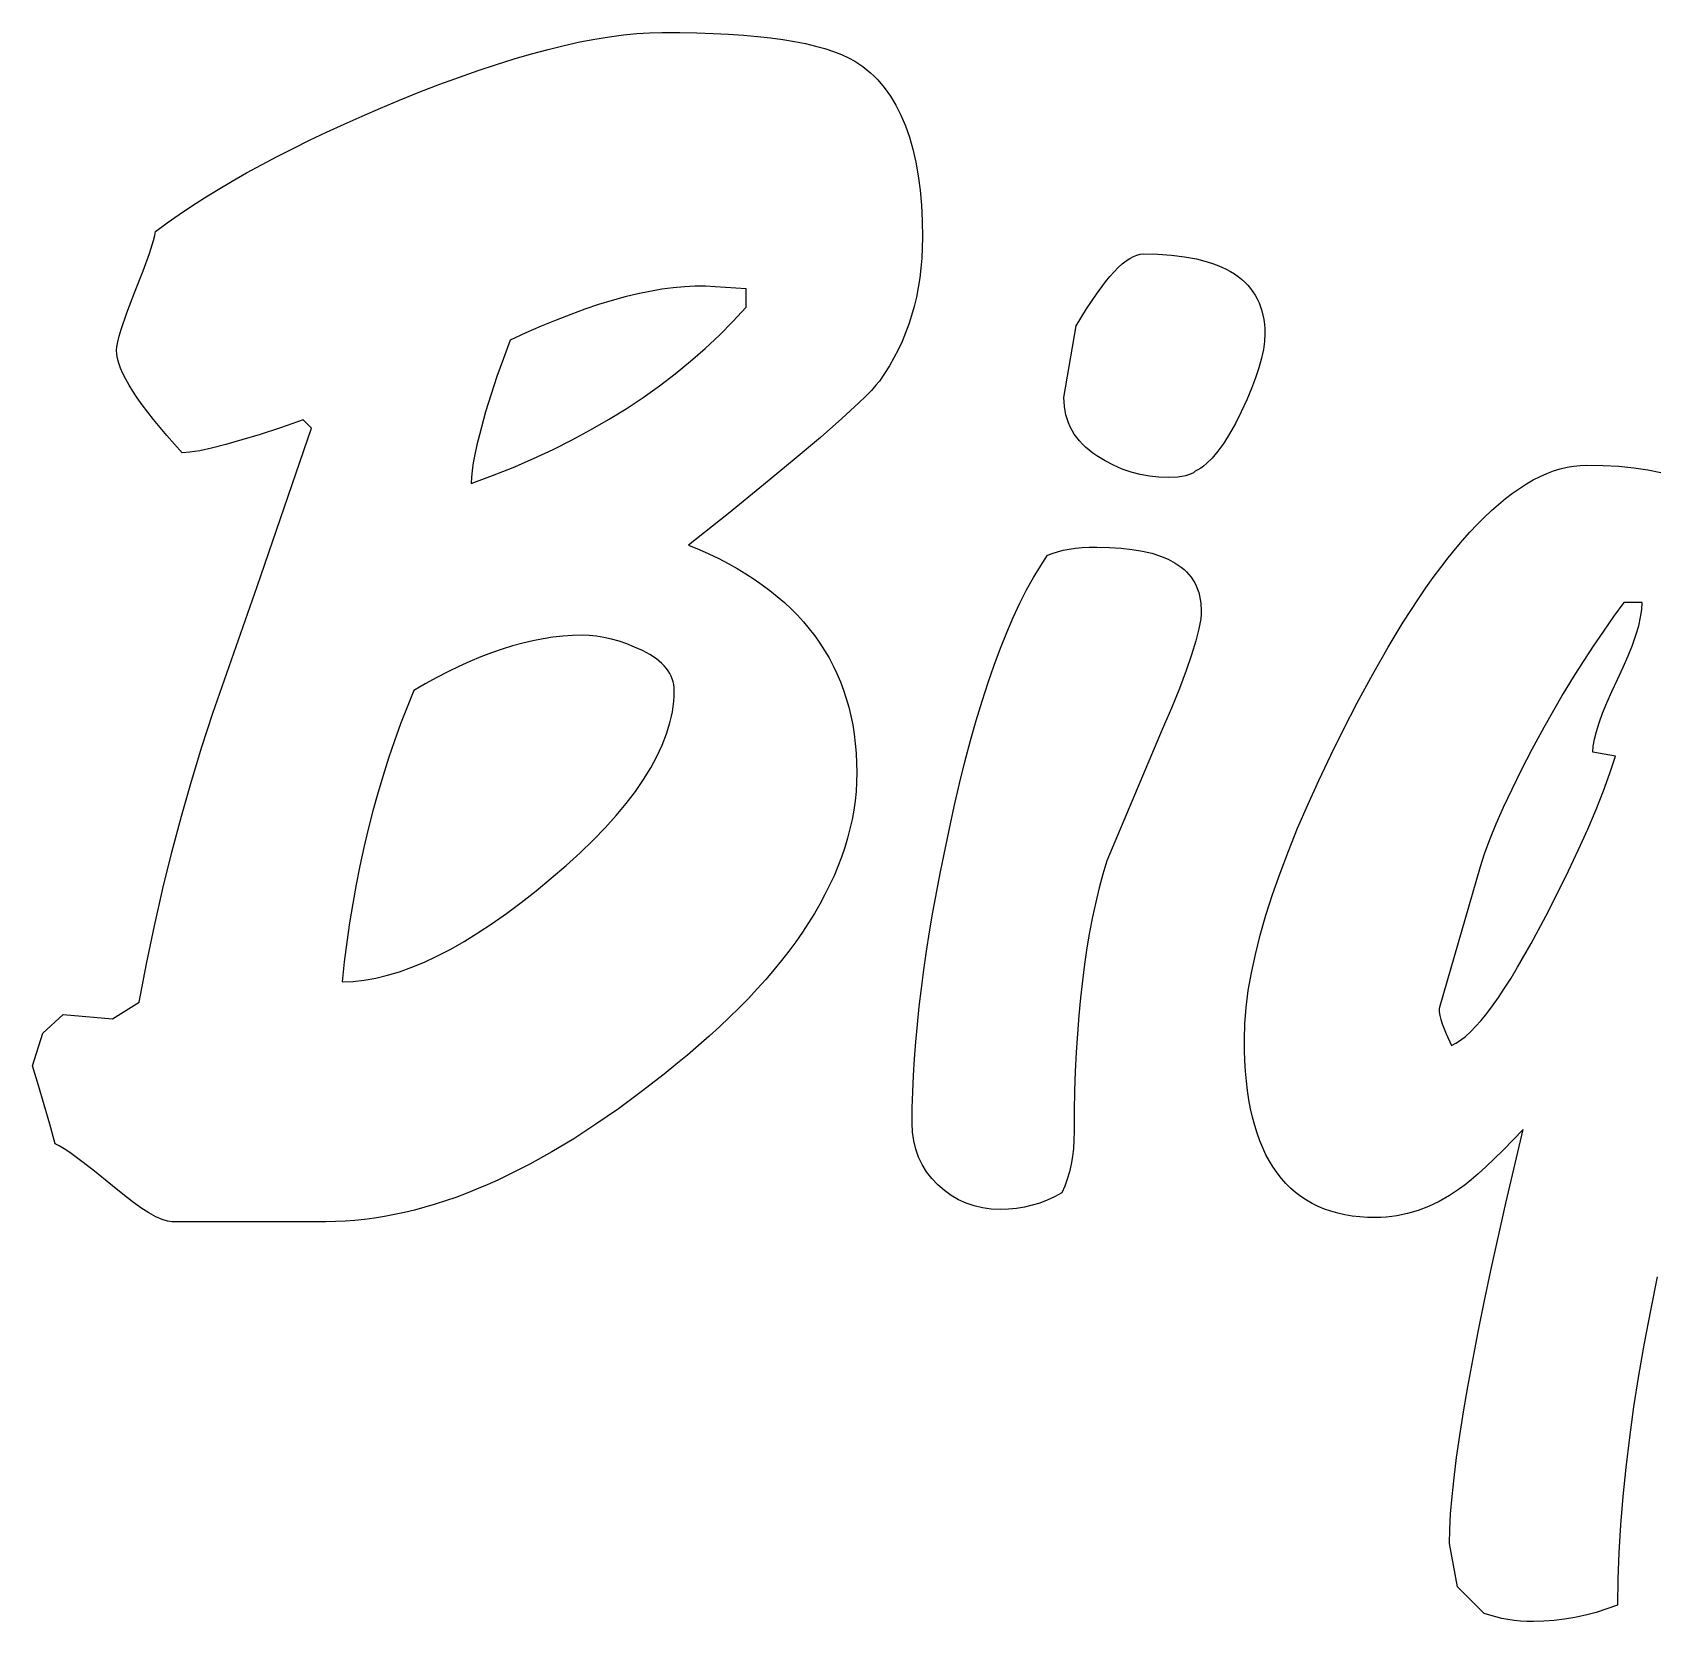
# Model space of a CAD drawing. Extents: x 6 to 600, y -207 to 349.
# Drawn here: x 185.48 to 219.48, y -48.59 to -15.3 of the extents above; entities that cross this region are included whole.
import ezdxf

# ---------------------------------------------------------------- set-up
doc = ezdxf.new("R2010")
doc.units = 0
doc.header["$MEASUREMENT"] = 0
doc.layers.add('TEXT', color=18, linetype='CONTINUOUS')

msp = doc.modelspace()

# ---------------------------------------------------------------- linework, layer by layer
at = {"layer": 'TEXT'}
for points in [[(202.749, -30.807), (202.745, -31.003), (202.733, -31.199), (202.714, -31.396), (202.686, -31.592), (202.651, -31.788), (202.607, -31.985), (202.556, -32.181), (202.497, -32.378), (202.43, -32.575), (202.355, -32.771), (202.272, -32.968), (202.181, -33.165), (202.083, -33.362), (201.976, -33.559), (201.862, -33.757), (201.74, -33.954), (201.61, -34.151), (201.472, -34.349), (201.326, -34.546), (201.172, -34.744), (201.01, -34.941), (200.841, -35.139), (200.663, -35.337), (200.478, -35.535), (200.285, -35.733), (200.084, -35.931), (199.875, -36.129), (199.658, -36.328), (199.433, -36.526), (199.2, -36.725), (198.96, -36.923), (198.711, -37.122), (198.231, -37.496), (197.755, -37.847), (197.284, -38.173), (196.819, -38.475), (196.358, -38.753), (195.902, -39.006), (195.677, -39.124), (195.452, -39.236), (195.229, -39.342), (195.006, -39.441), (194.786, -39.535), (194.566, -39.623), (194.348, -39.704), (194.131, -39.78), (193.915, -39.849), (193.7, -39.913), (193.487, -39.97), (193.275, -40.021), (193.064, -40.067), (192.854, -40.106), (192.646, -40.139), (192.439, -40.166), (192.233, -40.187), (192.029, -40.202), (191.826, -40.212), (191.624, -40.215), (188.402, -40.215), (188.357, -40.212), (188.307, -40.203), (188.195, -40.168), (188.066, -40.109), (187.919, -40.027), (187.754, -39.921), (187.572, -39.792), (187.373, -39.639), (187.156, -39.463), (186.743, -39.126), (186.405, -38.867), (186.264, -38.766), (186.142, -38.686), (186.038, -38.624), (185.954, -38.582), (185.844, -38.174), (185.728, -37.766), (185.607, -37.358), (185.481, -36.95), (185.696, -36.263), (186.125, -35.876), (187.156, -35.962), (187.715, -35.618), (187.87, -34.81), (188.037, -34.016), (188.214, -33.236), (188.402, -32.472), (188.601, -31.722), (188.81, -30.987), (189.03, -30.267), (189.261, -29.562), (190.185, -26.909), (191.323, -23.591), (191.151, -23.419), (190.679, -23.58), (190.252, -23.72), (189.869, -23.838), (189.53, -23.934), (189.235, -24.01), (188.985, -24.063), (188.779, -24.096), (188.617, -24.106), (188.295, -23.744), (188.015, -23.408), (187.779, -23.1), (187.677, -22.955), (187.586, -22.818), (187.505, -22.687), (187.436, -22.563), (187.377, -22.445), (187.328, -22.334), (187.291, -22.23), (187.264, -22.133), (187.248, -22.042), (187.242, -21.959), (187.248, -21.883), (187.266, -21.785), (187.297, -21.666), (187.339, -21.524), (187.46, -21.173), (187.629, -20.734), (187.801, -20.293), (187.93, -19.934), (188.015, -19.659), (188.042, -19.553), (188.058, -19.467), (188.3, -19.29), (188.552, -19.114), (188.814, -18.939), (189.087, -18.764), (189.37, -18.59), (189.663, -18.416), (189.967, -18.243), (190.281, -18.071), (190.606, -17.9), (190.941, -17.729), (191.287, -17.559), (191.643, -17.389), (192.009, -17.22), (192.385, -17.052), (192.773, -16.885), (193.17, -16.718), (193.599, -16.546), (194.017, -16.386), (194.424, -16.236), (194.819, -16.098), (195.202, -15.97), (195.574, -15.854), (195.935, -15.749), (196.284, -15.655), (196.622, -15.572), (196.949, -15.5), (197.264, -15.439), (197.568, -15.389), (197.86, -15.35), (198.141, -15.323), (198.41, -15.306), (198.668, -15.3), (199.042, -15.303), (199.399, -15.31), (199.74, -15.322), (200.064, -15.338), (200.373, -15.359), (200.666, -15.385), (200.942, -15.416), (201.203, -15.451), (201.447, -15.491), (201.675, -15.535), (201.887, -15.585), (202.083, -15.639), (202.263, -15.697), (202.427, -15.761), (202.575, -15.829), (202.706, -15.902), (202.793, -15.957), (202.878, -16.017), (202.96, -16.08), (203.038, -16.147), (203.115, -16.219), (203.188, -16.293), (203.326, -16.455), (203.454, -16.632), (203.57, -16.824), (203.675, -17.032), (203.769, -17.255), (203.852, -17.494), (203.924, -17.748), (203.985, -18.017), (204.035, -18.302), (204.074, -18.602), (204.102, -18.918), (204.118, -19.249), (204.124, -19.596), (204.12, -19.814), (204.11, -20.028), (204.092, -20.238), (204.067, -20.444), (204.036, -20.646), (203.997, -20.844), (203.951, -21.038), (203.898, -21.228), (203.838, -21.414), (203.771, -21.596), (203.697, -21.774), (203.616, -21.948), (203.528, -22.118), (203.433, -22.283), (203.331, -22.445), (203.222, -22.603), (203.151, -22.692), (203.056, -22.798), (202.937, -22.92), (202.795, -23.059), (202.438, -23.388), (201.987, -23.784), (201.44, -24.247), (200.797, -24.777), (200.06, -25.375), (199.227, -26.039), (199.444, -26.13), (199.653, -26.224), (199.856, -26.322), (200.052, -26.424), (200.242, -26.529), (200.424, -26.639), (200.599, -26.752), (200.768, -26.869), (200.929, -26.99), (201.084, -27.114), (201.232, -27.242), (201.373, -27.374), (201.507, -27.51), (201.635, -27.65), (201.755, -27.793), (201.869, -27.94), (201.975, -28.091), (202.075, -28.246), (202.168, -28.404), (202.254, -28.566), (202.333, -28.732), (202.405, -28.902), (202.471, -29.076), (202.529, -29.253), (202.581, -29.434), (202.625, -29.619), (202.663, -29.807), (202.694, -30), (202.718, -30.196), (202.735, -30.396), (202.746, -30.6)], [(207.088, -22.947), (207.345, -21.443), (207.563, -21.091), (207.768, -20.785), (207.961, -20.527), (208.053, -20.415), (208.142, -20.315), (208.228, -20.227), (208.311, -20.151), (208.392, -20.086), (208.469, -20.034), (208.543, -19.992), (208.614, -19.963), (208.682, -19.946), (208.747, -19.94), (209.056, -19.946), (209.345, -19.966), (209.614, -19.999), (209.863, -20.044), (210.092, -20.103), (210.199, -20.138), (210.301, -20.175), (210.398, -20.216), (210.49, -20.26), (210.578, -20.308), (210.66, -20.358), (210.737, -20.412), (210.809, -20.47), (210.876, -20.53), (210.939, -20.594), (210.996, -20.661), (211.048, -20.731), (211.096, -20.805), (211.138, -20.882), (211.175, -20.962), (211.208, -21.046), (211.235, -21.132), (211.257, -21.222), (211.275, -21.316), (211.287, -21.412), (211.295, -21.512), (211.297, -21.615), (211.29, -21.772), (211.266, -21.942), (211.228, -22.126), (211.174, -22.324), (211.104, -22.534), (211.019, -22.759), (210.919, -22.996), (210.803, -23.247), (210.68, -23.492), (210.558, -23.712), (210.436, -23.906), (210.315, -24.074), (210.194, -24.217), (210.074, -24.334), (210.015, -24.384), (209.955, -24.426), (209.896, -24.463), (209.837, -24.493), (209.8, -24.523), (209.754, -24.549), (209.698, -24.571), (209.633, -24.59), (209.558, -24.604), (209.474, -24.614), (209.278, -24.622), (209.076, -24.615), (208.878, -24.594), (208.684, -24.558), (208.494, -24.509), (208.308, -24.446), (208.127, -24.368), (207.949, -24.276), (207.775, -24.171), (207.692, -24.113), (207.614, -24.053), (207.541, -23.99), (207.474, -23.925), (207.412, -23.857), (207.356, -23.787), (207.305, -23.714), (207.259, -23.639), (207.219, -23.561), (207.184, -23.481), (207.155, -23.398), (207.131, -23.313), (207.112, -23.225), (207.098, -23.135), (207.09, -23.042)], [(199.785, -20.627), (199.577, -20.616), (199.361, -20.616), (199.137, -20.627), (198.905, -20.648), (198.664, -20.681), (198.416, -20.724), (198.16, -20.777), (197.895, -20.842), (197.623, -20.917), (197.342, -21.003), (197.054, -21.099), (196.757, -21.207), (196.452, -21.325), (196.139, -21.454), (195.819, -21.593), (195.49, -21.744), (195.345, -22.128), (195.21, -22.506), (195.087, -22.879), (194.974, -23.247), (194.843, -23.728), (194.791, -23.942), (194.749, -24.139), (194.716, -24.318), (194.692, -24.479), (194.678, -24.624), (194.674, -24.751), (195.119, -24.585), (195.553, -24.411), (195.975, -24.228), (196.386, -24.036), (196.786, -23.836), (197.174, -23.627), (197.551, -23.409), (197.917, -23.183), (198.271, -22.948), (198.613, -22.704), (198.945, -22.451), (199.264, -22.189), (199.573, -21.919), (199.87, -21.64), (200.155, -21.353), (200.43, -21.056), (200.43, -20.67)], [(207.045, -39.613), (206.893, -39.694), (206.739, -39.764), (206.582, -39.823), (206.422, -39.871), (206.259, -39.908), (206.094, -39.935), (205.926, -39.951), (205.756, -39.957), (205.566, -39.949), (205.384, -39.925), (205.209, -39.884), (205.042, -39.828), (204.882, -39.755), (204.729, -39.667), (204.584, -39.562), (204.446, -39.441), (204.32, -39.308), (204.211, -39.168), (204.119, -39.019), (204.043, -38.861), (203.984, -38.696), (203.942, -38.523), (203.917, -38.342), (203.909, -38.153), (203.912, -37.827), (203.921, -37.493), (203.936, -37.151), (203.957, -36.802), (203.984, -36.445), (204.018, -36.081), (204.057, -35.708), (204.102, -35.328), (204.154, -34.941), (204.211, -34.545), (204.274, -34.142), (204.344, -33.731), (204.501, -32.886), (204.682, -32.01), (204.791, -31.514), (204.902, -31.037), (205.016, -30.577), (205.133, -30.136), (205.253, -29.713), (205.375, -29.308), (205.5, -28.921), (205.627, -28.552), (205.757, -28.201), (205.89, -27.869), (206.026, -27.554), (206.164, -27.258), (206.305, -26.98), (206.449, -26.72), (206.595, -26.478), (206.744, -26.254), (206.845, -26.214), (206.953, -26.179), (207.07, -26.149), (207.195, -26.125), (207.328, -26.106), (207.469, -26.093), (207.618, -26.085), (207.775, -26.082), (208.04, -26.087), (208.288, -26.103), (208.519, -26.129), (208.733, -26.165), (208.93, -26.212), (209.11, -26.27), (209.272, -26.337), (209.418, -26.415), (209.546, -26.504), (209.604, -26.552), (209.658, -26.602), (209.707, -26.656), (209.752, -26.712), (209.792, -26.77), (209.829, -26.831), (209.861, -26.895), (209.889, -26.961), (209.912, -27.03), (209.931, -27.102), (209.957, -27.253), (209.966, -27.414), (209.962, -27.494), (209.953, -27.584), (209.915, -27.795), (209.851, -28.046), (209.762, -28.337), (209.647, -28.669), (209.507, -29.041), (209.341, -29.453), (209.149, -29.905), (207.99, -32.654), (207.906, -32.933), (207.829, -33.222), (207.756, -33.521), (207.689, -33.83), (207.627, -34.149), (207.571, -34.479), (207.52, -34.818), (207.474, -35.167), (207.434, -35.527), (207.399, -35.896), (207.37, -36.276), (207.345, -36.665), (207.327, -37.065), (207.313, -37.475), (207.305, -37.895), (207.302, -38.325), (207.298, -38.504), (207.286, -38.679), (207.266, -38.848), (207.238, -39.012), (207.202, -39.17), (207.157, -39.323), (207.105, -39.471)], [(215.808, -32.783), (214.948, -35.747), (214.952, -35.816), (214.965, -35.892), (214.985, -35.977), (215.013, -36.069), (215.093, -36.279), (215.206, -36.52), (215.299, -36.475), (215.397, -36.412), (215.498, -36.334), (215.604, -36.238), (215.713, -36.127), (215.826, -35.999), (215.944, -35.854), (216.065, -35.693), (216.191, -35.516), (216.32, -35.322), (216.454, -35.112), (216.591, -34.885), (216.879, -34.383), (217.182, -33.814), (217.43, -33.33), (217.66, -32.864), (217.871, -32.417), (218.063, -31.989), (218.236, -31.579), (218.39, -31.189), (218.526, -30.817), (218.643, -30.464), (218.17, -30.378), (218.178, -30.251), (218.202, -30.105), (218.243, -29.942), (218.299, -29.76), (218.371, -29.561), (218.46, -29.343), (218.565, -29.107), (218.686, -28.853), (218.806, -28.597), (218.911, -28.358), (219, -28.133), (219.072, -27.924), (219.129, -27.73), (219.169, -27.552), (219.193, -27.389), (219.201, -27.242), (218.814, -27.242), (218.6, -27.537), (218.388, -27.841), (218.176, -28.154), (217.966, -28.477), (217.757, -28.809), (217.55, -29.151), (217.344, -29.502), (217.139, -29.862), (216.893, -30.321), (216.669, -30.754), (216.469, -31.159), (216.291, -31.538), (216.136, -31.889), (216.004, -32.214), (215.894, -32.512)], [(191.967, -35.189), (192.196, -35.18), (192.43, -35.155), (192.671, -35.113), (192.918, -35.053), (193.17, -34.977), (193.429, -34.884), (193.694, -34.774), (193.965, -34.646), (194.242, -34.502), (194.525, -34.341), (194.813, -34.163), (195.108, -33.969), (195.409, -33.757), (195.717, -33.528), (196.03, -33.282), (196.349, -33.02), (196.661, -32.75), (196.953, -32.484), (197.225, -32.22), (197.476, -31.96), (197.708, -31.704), (197.919, -31.45), (198.111, -31.2), (198.282, -30.952), (198.433, -30.708), (198.564, -30.467), (198.674, -30.23), (198.765, -29.995), (198.836, -29.764), (198.863, -29.649), (198.886, -29.536), (198.903, -29.423), (198.916, -29.311), (198.924, -29.2), (198.926, -29.089), (198.924, -29.025), (198.916, -28.963), (198.903, -28.903), (198.885, -28.843), (198.861, -28.786), (198.832, -28.73), (198.799, -28.675), (198.76, -28.622), (198.715, -28.57), (198.666, -28.52), (198.552, -28.425), (198.416, -28.335), (198.26, -28.251), (198.095, -28.176), (197.931, -28.111), (197.77, -28.055), (197.611, -28.01), (197.453, -27.975), (197.298, -27.949), (197.144, -27.934), (196.993, -27.929), (196.793, -27.934), (196.59, -27.947), (196.385, -27.97), (196.177, -28.002), (195.966, -28.043), (195.753, -28.092), (195.537, -28.151), (195.318, -28.219), (195.096, -28.296), (194.872, -28.382), (194.645, -28.478), (194.416, -28.582), (194.184, -28.695), (193.949, -28.817), (193.711, -28.949), (193.471, -29.089), (193.329, -29.435), (193.194, -29.786), (193.065, -30.141), (192.942, -30.501), (192.826, -30.866), (192.716, -31.236), (192.612, -31.61), (192.515, -31.989), (192.424, -32.372), (192.34, -32.76), (192.262, -33.153), (192.19, -33.551), (192.125, -33.953), (192.066, -34.361), (192.013, -34.772)]]:
    msp.add_lwpolyline(points, close=True, dxfattribs=at)
msp.add_lwpolyline([(219.518, -41.366), (219.374, -42.072), (219.243, -42.762), (219.126, -43.436), (219.023, -44.094), (218.933, -44.736), (218.858, -45.361), (218.796, -45.971), (218.747, -46.564), (218.713, -47.141), (218.692, -47.702), (218.686, -48.247), (218.461, -48.328), (218.237, -48.398), (218.015, -48.457), (217.794, -48.505), (217.575, -48.543), (217.357, -48.569), (217.14, -48.585), (216.924, -48.591), (216.786, -48.588), (216.651, -48.58), (216.518, -48.567), (216.387, -48.548), (216.26, -48.524), (216.135, -48.494), (216.013, -48.459), (215.893, -48.419), (215.335, -47.861), (215.163, -46.959), (215.169, -46.663), (215.187, -46.334), (215.218, -45.973), (215.26, -45.579), (215.314, -45.151), (215.381, -44.691), (215.459, -44.198), (215.55, -43.672), (215.653, -43.114), (215.767, -42.522), (215.894, -41.898), (216.033, -41.24), (216.347, -39.827), (216.71, -38.282), (216.288, -38.714), (215.926, -39.065), (215.767, -39.211), (215.622, -39.337), (215.493, -39.442), (215.378, -39.527), (215.163, -39.668), (214.946, -39.79), (214.728, -39.894), (214.508, -39.978), (214.287, -40.044), (214.065, -40.091), (213.954, -40.107), (213.842, -40.119), (213.729, -40.126), (213.617, -40.129), (213.448, -40.125), (213.284, -40.114), (213.126, -40.096), (212.973, -40.07), (212.825, -40.037), (212.683, -39.997), (212.546, -39.95), (212.414, -39.895), (212.288, -39.833), (212.167, -39.764), (212.052, -39.687), (211.942, -39.603), (211.837, -39.512), (211.738, -39.413), (211.644, -39.307), (211.555, -39.194), (211.472, -39.074), (211.394, -38.946), (211.321, -38.811), (211.254, -38.669), (211.193, -38.519), (211.136, -38.362), (211.085, -38.198), (211.04, -38.027), (210.999, -37.848), (210.964, -37.662), (210.935, -37.468), (210.911, -37.267), (210.892, -37.059), (210.878, -36.844), (210.87, -36.621), (210.868, -36.392), (210.877, -36.067), (210.905, -35.727), (210.951, -35.372), (211.015, -35.001), (211.098, -34.615), (211.2, -34.213), (211.32, -33.796), (211.458, -33.363), (211.615, -32.915), (211.791, -32.452), (211.984, -31.973), (212.197, -31.479), (212.427, -30.969), (212.677, -30.444), (212.944, -29.903), (213.23, -29.347), (213.556, -28.743), (213.879, -28.179), (214.198, -27.653), (214.514, -27.167), (214.67, -26.938), (214.826, -26.719), (214.981, -26.51), (215.135, -26.31), (215.288, -26.121), (215.441, -25.941), (215.592, -25.77), (215.743, -25.61), (215.893, -25.459), (216.042, -25.318), (216.19, -25.186), (216.338, -25.065), (216.484, -24.953), (216.63, -24.851), (216.775, -24.758), (216.919, -24.675), (217.062, -24.602), (217.205, -24.539), (217.346, -24.486), (217.487, -24.442), (217.627, -24.408), (217.766, -24.383), (217.904, -24.369), (218.041, -24.364), (218.387, -24.37), (218.715, -24.389), (219.026, -24.42), (219.319, -24.463), (219.595, -24.519)], dxfattribs=at)

doc.saveas('drawing.dxf')
